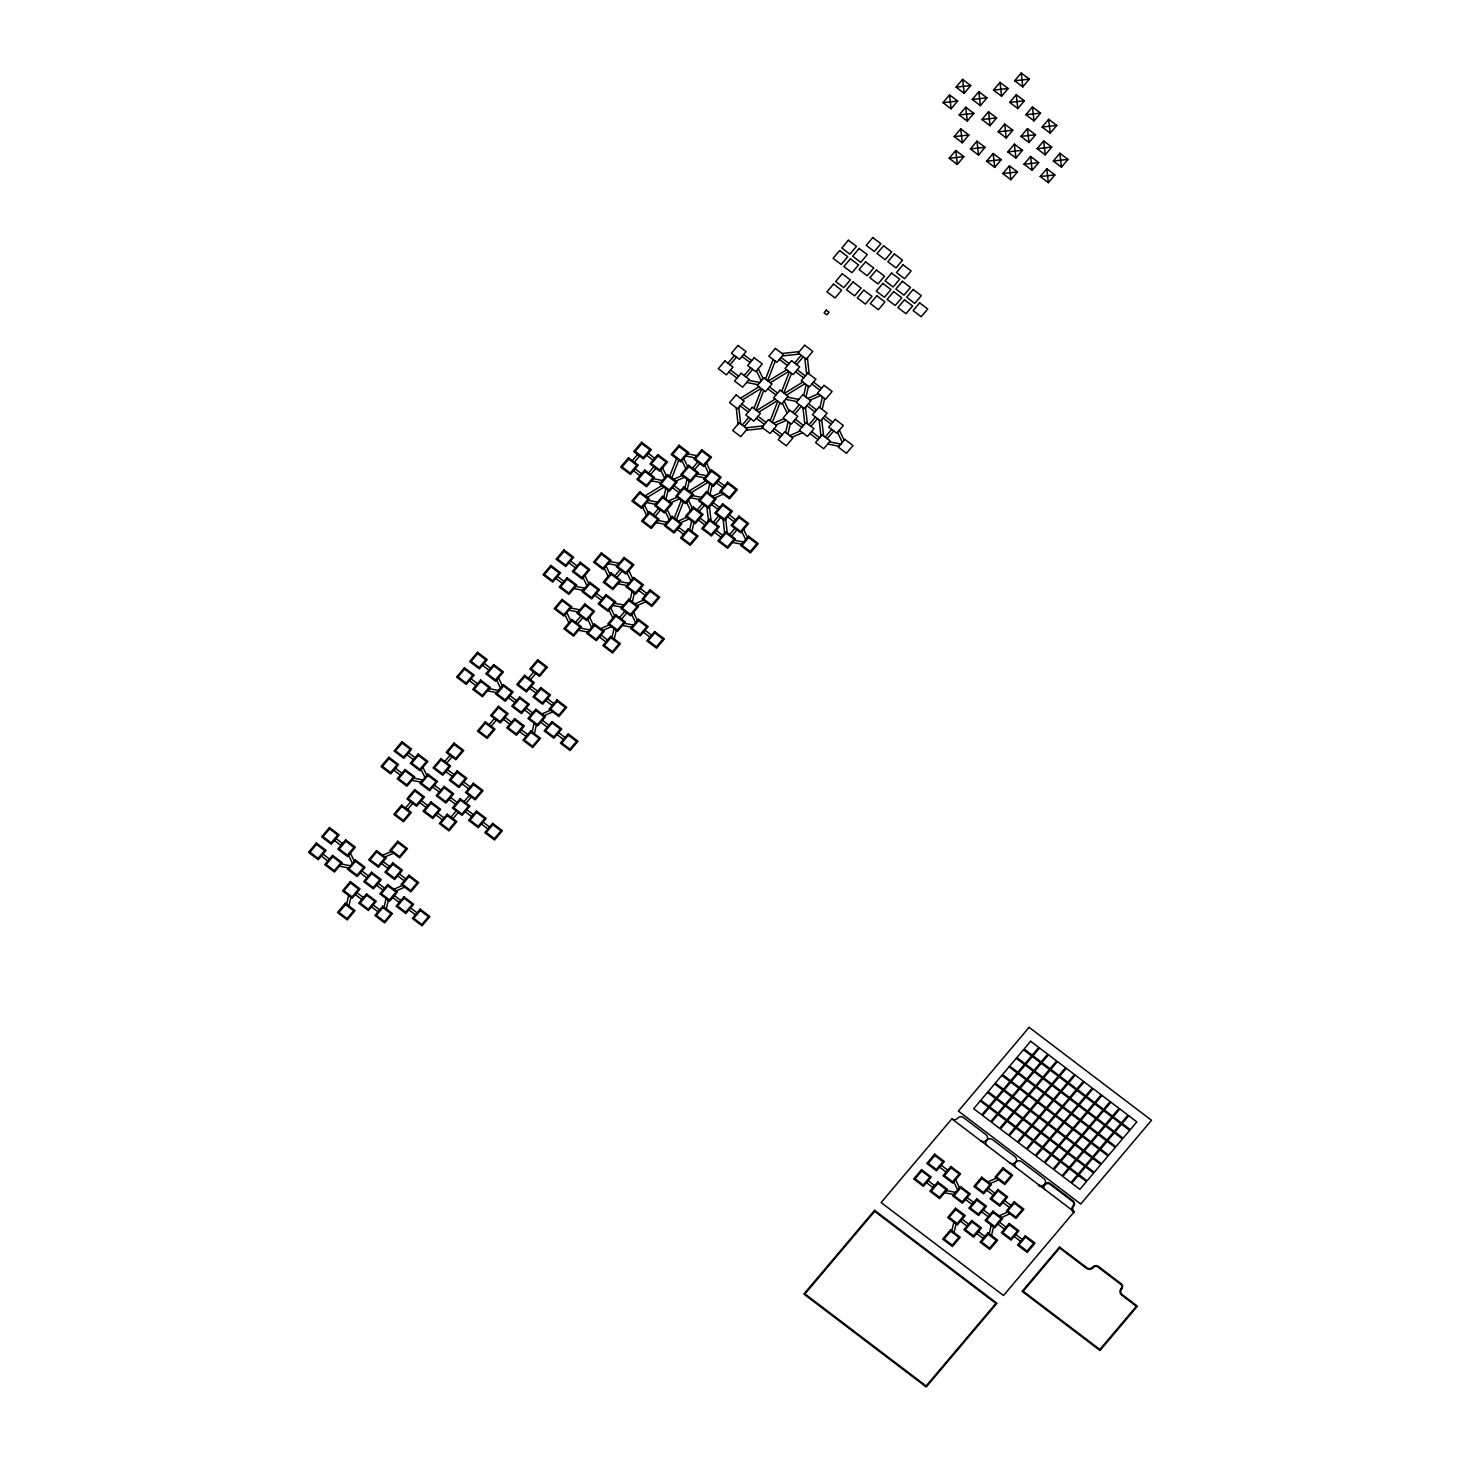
<?xml version="1.0" encoding="UTF-8"?>
<svg xmlns="http://www.w3.org/2000/svg" width="1460" height="1460" viewBox="0 0 1460 1460"><rect width="100%" height="100%" fill="white"/><g stroke="black" fill="none" stroke-linecap="round" stroke-linejoin="round"><path stroke-width="1.5" d="M346.64 904.214L348.648 895.546M348.904 905.93L350.911 897.279M384.053 907.171L386.06 898.52M386.316 908.905L388.323 900.236M532.115 731.88L534.123 723.229M534.378 733.614L536.386 724.945M612.014 637.308L614.003 628.639M614.277 639.024L616.266 630.355M630.099 600.133L632.089 591.464M632.362 601.848L634.352 593.198M663.789 497.276L665.796 488.607M666.052 498.992L668.059 490.323M684.995 487.932L686.985 479.263M687.258 489.648L689.248 480.979M689.667 529.652L691.657 520.983M691.93 531.367L693.92 522.698M707.753 492.476L709.742 483.826M710.016 494.21L712.005 485.541M785.626 432.543L788.108 421.721M787.889 434.277L790.371 423.437M803.712 395.386L806.194 384.546M805.975 397.102L808.475 386.261M819.918 407.687L822.418 396.865M822.181 409.421L824.681 398.58M951.847 1230.835L953.836 1222.166M954.11 1232.55L956.099 1223.881M989.259 1233.791L991.249 1225.122M991.522 1235.507L993.512 1226.838M669.665 476.27L676.582 458.623M671.801 477.894L678.717 460.247M674.319 518.008L681.254 500.36M676.455 519.632L683.389 501.984M753.944 408.49L761.627 388.871M765.478 379.071L773.18 359.47M756.079 410.114L763.762 390.495M767.613 380.695L775.315 361.076M770.15 420.79L777.833 401.19M781.684 391.389L789.385 371.771M772.285 422.415L779.987 402.814M783.819 393.014L791.521 373.395M632.362 460.685L637.6 454.48M634.388 462.218L639.626 456.013M942.978 102.638L949.529 94.9L957.632 101.05L951.08 108.806L942.978 102.638L957.632 101.05M956.081 87.144L962.615 79.388L970.717 85.538L964.184 93.294L956.081 87.144L970.717 85.538M727.919 363.266L734.471 355.51M729.945 364.799L736.497 357.061M648.568 472.985L653.806 466.78M650.594 474.536L655.832 468.332M959.184 114.957L965.735 107.201L973.838 113.369L967.286 121.107L959.184 114.957L973.838 113.369M972.287 99.444L978.839 91.706L986.942 97.856L980.39 105.613L972.287 99.444L986.942 97.856M744.125 375.585L750.677 367.829M746.151 377.118L752.703 369.362M954.201 136.619L960.735 128.863L968.856 135.013L962.304 142.77L954.201 136.619L968.856 135.013M993.493 90.1L1000.027 82.344L1008.13 88.513L1001.597 96.251L993.493 90.1L1008.13 88.513M949.201 158.282L955.753 150.526L963.856 156.676L957.304 164.432L949.201 158.282L963.856 156.676M981.941 119.519L988.493 111.763L996.596 117.913L990.044 125.669L981.941 119.519L996.596 117.913M1014.682 80.756L1021.234 73L1029.336 79.15L1022.785 86.906L1014.682 80.756L1029.336 79.15M405.478 808.019L410.716 801.814M444.771 761.5L450.009 755.294M653.24 514.723L658.478 508.518M692.533 468.204L697.77 461.999M407.504 809.552L412.742 803.347M446.796 763.033L452.034 756.846M655.266 516.256L660.504 510.051M694.558 469.737L699.796 463.532M970.407 148.938L976.959 141.182L985.062 147.332L978.51 155.089L970.407 148.938L985.062 147.332M1009.699 102.419L1016.251 94.663L1024.354 100.813L1017.803 108.569L1009.699 102.419L1024.354 100.813M489.155 724.707L494.392 718.502M528.447 678.188L533.685 671.983M575.587 622.361L580.824 616.175M614.879 575.861L620.117 569.655M742.246 425.061L748.798 417.304M794.642 363.029L801.175 355.291M491.18 726.24L496.418 720.036M530.473 679.721L535.711 673.534M577.612 623.913L582.85 617.708M616.905 577.394L622.142 571.188M744.271 426.594L750.823 418.837M796.667 364.58L803.201 356.824M998.147 131.838L1004.699 124.082L1012.802 130.232L1006.25 137.988L998.147 131.838L1012.802 130.232M986.613 161.239L993.165 153.482L1001.268 159.651L994.716 167.407L986.613 161.239L1001.268 159.651M1025.905 114.719L1032.457 106.981L1040.56 113.132L1034.009 120.888L1025.905 114.719L1040.56 113.132M697.205 509.923L702.442 503.718M699.231 511.474L704.468 505.269M1007.82 151.895L1014.372 144.138L1022.474 150.289L1015.923 158.045L1007.82 151.895L1022.474 150.289M1020.905 136.382L1027.457 128.644L1035.56 134.794L1029.008 142.551L1020.905 136.382L1035.56 134.794M450.994 817.144L456.232 810.939M464.098 801.631L469.335 795.426M619.551 617.58L624.789 611.375M792.762 412.523L799.295 404.767M453.02 818.677L458.257 812.472M466.123 803.164L471.361 796.959M621.577 619.113L626.814 612.908M794.788 414.056L801.339 406.3M1002.819 173.557L1009.371 165.801L1017.474 171.951L1010.922 179.708L1002.819 173.557L1017.474 171.951M1042.111 127.038L1048.663 119.282L1056.766 125.45L1050.215 133.189L1042.111 127.038L1056.766 125.45M713.411 522.242L718.648 516.037M715.436 523.775L720.674 517.57M1024.026 164.214L1030.578 156.457L1038.68 162.607L1032.129 170.364L1024.026 164.214L1038.68 162.607M1037.129 148.701L1043.663 140.945L1051.784 147.095L1045.232 154.851L1037.129 148.701L1051.784 147.095M808.968 424.823L815.519 417.067M810.993 426.375L817.545 418.618M729.617 534.542L734.855 528.356M731.642 536.094L736.898 529.889M1040.232 176.514L1046.784 168.758L1054.886 174.926L1048.335 182.682L1040.232 176.514L1054.886 174.926M1053.335 161.02L1059.887 153.263L1067.99 159.414L1061.438 167.17L1053.335 161.02L1067.99 159.414M825.174 437.142L831.726 429.386M827.199 438.675L833.751 430.919M987.27 1145.735A4.143 3.924 -4.7 0 1 986.65 1140.205A4.143 3.924 -4.7 0 0 986.029 1134.676L963.491 1117.557A4.143 3.924 -4.7 0 0 957.669 1118.196A4.143 3.924 -4.7 0 1 951.847 1118.834L881.11 1202.566L1003.495 1295.513L1074.231 1211.782A4.143 3.924 -4.7 0 1 1073.611 1206.252A4.143 3.924 -4.7 0 0 1072.991 1200.741L1050.434 1183.604A4.143 3.924 -4.7 0 0 1044.612 1184.242A4.143 3.924 -4.7 0 1 1038.79 1184.881M740.439 398.233L758.926 386.827M768.179 381.115L786.684 369.727M742.574 399.839L761.061 388.451M770.314 382.739L788.82 371.351M756.645 410.534L775.132 399.127M784.385 393.434L802.89 382.027M758.78 412.158L777.267 400.752M786.52 395.058L805.026 383.651M645.156 495.834L661.8 485.578M647.291 497.458L663.935 487.202M689.102 491.053L705.764 480.796M691.237 492.677L707.899 482.42M807.763 398.452L818.366 393.78M810.026 400.186L820.63 395.496M773.453 423.309L784.057 418.637M775.735 425.043L786.32 420.352M673.644 479.3L682.13 475.558M675.907 481.033L684.393 477.292M789.678 435.627L800.262 430.955M791.94 437.343L802.544 432.671M668.662 500.962L677.13 497.221M670.925 502.696L679.393 498.955M712.608 496.181L721.094 492.44M714.871 497.897L723.357 494.155M678.316 521.038L686.802 517.296M680.579 522.753L689.065 519.012M634.954 603.82L643.44 600.096M637.217 605.553L645.703 601.812M600.662 628.676L609.148 624.935M602.925 630.41L611.411 626.668M541.97 713.922L550.457 710.18M544.233 715.637L552.72 711.896M382.702 855.231L391.171 851.49M384.965 856.965L393.434 853.224M393.908 889.213L402.394 885.472M396.171 890.928L404.657 887.187M987.891 1181.852L996.377 1178.111M990.154 1183.567L998.64 1179.826M999.115 1215.815L1007.582 1212.074M1001.378 1217.549L1009.846 1213.808M782.049 353.484L799.295 351.604M782.341 355.948L799.569 354.068M745.877 427.816L763.124 425.937M746.151 430.28L763.398 428.401M748.469 380.275L759.857 382.556M746.644 382.447L758.014 384.728M787.433 397.156L798.821 399.438M785.608 399.328L796.996 401.591M829.517 441.851L840.905 444.114M827.692 444.004L839.062 446.285M687.697 453.841L696.803 455.666M685.871 456.013L694.978 457.838M697.369 473.898L706.457 475.723M695.526 476.07L704.633 477.894M653.405 478.697L662.511 480.523M651.58 480.869L660.668 482.694M692.368 495.561L701.475 497.386M690.543 497.732L699.65 499.557M648.404 500.36L657.511 502.185M646.579 502.532L655.686 504.357M658.077 520.417L667.183 522.242M656.233 522.589L665.34 524.414M734.453 540.255L743.56 542.08M732.628 542.427L741.716 544.252M610.043 561.498L619.149 563.323M608.218 563.651L617.324 565.476M619.715 581.555L628.804 583.38M617.872 583.726L626.979 585.551M575.751 586.354L584.858 588.179M573.926 588.508L583.014 590.333M614.715 603.217L623.822 605.042M612.89 605.389L621.996 607.214M570.75 608.017L579.857 609.824M568.926 610.17L578.032 611.995M624.369 623.292L633.476 625.099M622.544 625.446L631.651 627.271M580.423 628.074L589.53 629.899M578.58 630.245L587.686 632.07M489.301 688.682L498.408 690.507M487.476 690.854L496.583 692.679M413.746 778.144L422.852 779.968M411.902 780.315L421.009 782.14M341.257 863.973L350.345 865.798M339.413 866.145L348.52 867.97M946.445 1190.593L955.552 1192.418M944.62 1192.747L953.709 1194.572M1038.334 1185.465L1038.827 1185.812A4.928 4.672 -4.7 0 0 1040.633 1186.433L1041.272 1186.469A4.928 4.672 -4.7 0 0 1043.754 1185.885L1043.809 1185.848A4.69 4.453 -4.7 0 0 1045.196 1184.735L1045.524 1184.389A3.358 3.194 -4.7 0 1 1049.594 1183.95L1072.808 1201.598A3.358 3.194 -4.7 0 1 1073.246 1205.449L1072.626 1206.307A4.928 4.672 -4.7 0 0 1072.041 1209.847L1072.224 1210.431A4.928 4.672 -4.7 0 0 1073.264 1211.964L1073.721 1212.347M781.027 357.481L789.148 363.631M797.251 369.8L805.354 375.95M813.457 382.1L821.56 388.25M779.403 359.416L787.506 365.566M795.609 371.734L803.712 377.885M811.815 384.035L819.918 390.203M743.614 354.524L751.736 360.675M808.457 403.763L816.56 409.913M824.681 416.082L832.784 422.232M741.99 356.459L750.093 362.609M806.832 405.697L814.936 411.866M823.038 418.016L831.142 424.166M769.493 386.9L777.596 393.05M767.851 388.834L775.953 394.985M730.529 370.019L738.632 376.187M795.371 419.276L803.474 425.426M811.577 431.576L819.68 437.745M728.887 371.953L736.99 378.122M793.729 421.21L801.832 427.36M809.935 433.529L818.038 439.679M741.753 404L749.856 410.151M757.959 416.301L766.062 422.469M774.165 428.62L782.268 434.77M740.111 405.935L748.214 412.085M756.317 418.253L764.419 424.404M772.523 430.554L780.625 436.723M718.064 480.906L724.543 485.833M716.422 482.84L722.901 487.768M648.222 453.312L654.719 458.239M713.064 502.568L719.543 507.496M729.27 514.887L735.767 519.796M646.597 455.264L653.076 460.174M711.421 504.503L717.918 509.43M727.646 516.822L734.125 521.749M674.1 485.687L680.579 490.615M672.458 487.64L678.955 492.567M635.136 468.824L641.615 473.752M699.979 518.081L706.457 522.99M716.185 530.381L722.663 535.309M633.494 470.759L639.973 475.686M698.336 520.015L704.815 524.943M714.542 532.316L721.021 537.243M678.772 527.425L685.251 532.352M677.13 529.36L683.608 534.287M640.411 588.562L646.889 593.49M638.768 590.497L645.247 595.424M570.568 560.968L577.065 565.896M568.944 562.903L575.423 567.83M596.447 593.344L602.925 598.271M645.083 630.282L651.561 635.209M594.804 595.279L601.301 600.206M643.44 632.216L649.919 637.144M557.483 576.481L563.962 581.409M555.84 578.415L562.319 583.343M601.118 635.082L607.597 639.991M599.476 637.016L605.955 641.944M531.203 686.328L537.7 691.255M547.427 698.646L553.906 703.574M529.578 688.28L536.057 693.19M545.784 700.581L552.263 705.508M484.136 663.314L490.615 668.224M482.493 665.249L488.99 670.177M510.014 695.69L516.493 700.617M526.22 707.99L532.699 712.918M542.427 720.309L548.905 725.237M558.633 732.628L565.111 737.537M508.372 697.625L514.851 702.552M524.578 709.943L531.057 714.852M540.784 722.244L547.281 727.171M556.99 734.562L563.487 739.49M471.033 678.809L477.53 683.736M469.408 680.743L475.887 685.671M505.014 717.353L511.493 722.262M521.22 729.653L527.717 734.581M503.371 719.287L509.868 724.215M519.596 731.588L526.074 736.515M951.847 1118.834L1074.231 1211.782M447.526 769.639L454.024 774.567M463.751 781.958L470.23 786.885M445.902 771.592L452.381 776.501M462.108 783.892L468.587 788.82M988.347 1188.239L994.826 1193.167M1004.553 1200.54L1011.032 1205.467M986.704 1190.174L993.183 1195.101M1002.91 1202.492L1009.408 1207.42M408.563 752.776L415.06 757.703M406.938 754.711L413.417 759.638M941.262 1165.208L947.759 1170.135M939.638 1167.142L946.116 1172.07M434.441 785.152L440.92 790.079M450.647 797.47L457.126 802.398M466.853 809.771L473.35 814.698M483.059 822.089L489.556 827.017M432.799 787.086L439.277 792.014M449.005 799.405L455.502 804.332M465.229 811.705L471.708 816.633M481.435 824.024L487.914 828.952M967.141 1197.583L973.619 1202.511M983.347 1209.902L989.843 1214.829M999.553 1222.203L1006.049 1227.13M1015.777 1234.521L1022.255 1239.449M965.498 1199.518L971.995 1204.445M981.722 1211.836L988.201 1216.764M997.928 1224.155L1004.407 1229.064M1014.134 1236.456L1020.613 1241.383M395.477 768.288L401.956 773.198M393.835 770.223L400.314 775.15M928.177 1180.72L934.655 1185.648M926.534 1182.655L933.013 1187.582M421.338 800.664L427.816 805.573M437.544 812.964L444.041 817.892M419.695 802.598L426.192 807.526M435.92 814.899L442.398 819.827M962.158 1219.246L968.637 1224.173M978.364 1231.565L984.843 1236.492M960.516 1221.18L966.995 1226.108M976.722 1233.499L983.201 1238.427M383.14 861.619L389.637 866.546M399.365 873.938L405.844 878.865M381.516 863.572L387.995 868.481M397.722 875.872L404.201 880.8M336.074 838.606L342.552 843.515M334.431 840.54L340.928 845.468M361.952 870.981L368.431 875.909M378.158 883.282L384.637 888.209M394.364 895.601L400.843 900.528M410.57 907.919L417.067 912.828M360.31 872.916L366.788 877.843M376.516 885.235L383.013 890.144M392.722 897.535L399.219 902.462M408.946 909.854L415.425 914.781M322.988 854.1L329.467 859.027M321.346 856.034L327.825 860.962M356.952 892.644L363.43 897.553M373.158 904.944L379.655 909.872M355.327 894.578L361.806 899.506M371.534 906.879L378.012 911.807M839.336 430.207L844.172 440.245M837.511 432.379L842.347 442.416M784.166 401.026L789.002 411.063M782.341 403.197L787.159 413.235M758.288 368.65L763.124 378.688M756.462 370.822L761.299 380.859M743.614 529.396L747.483 537.426M741.789 531.568L745.659 539.598M706.53 463.057L710.399 471.069M704.705 465.211L708.556 473.241M683.773 458.495L687.642 466.525M681.948 460.666L685.798 468.678M688.445 500.214L692.314 508.244M686.62 502.386L690.47 510.416M662.566 467.839L666.435 475.869M660.741 470.011L664.61 478.041M667.238 509.577L671.107 517.588M665.413 511.73L669.282 519.76M644.481 505.014L648.349 513.044M642.655 507.167L646.524 515.197M955.606 1179.735L959.476 1187.765M953.781 1181.907L957.65 1189.918M628.877 570.696L632.746 578.726M627.052 572.867L630.902 580.898M633.549 612.433L637.418 620.464M631.724 614.605L635.574 622.617M606.119 566.152L609.988 574.163M604.294 568.305L608.145 576.335M610.791 607.871L614.66 615.901M608.948 610.043L612.817 618.055M584.913 575.495L588.781 583.525M583.087 577.667L586.957 585.679M589.584 617.215L593.453 625.245M587.76 619.387L591.629 627.417M566.827 612.652L570.696 620.683M565.002 614.824L568.852 622.854M498.48 677.823L502.349 685.853M496.655 679.995L500.506 688.025M422.907 767.303L426.776 775.333M421.082 769.457L424.951 777.486M350.418 853.114L354.287 861.144M348.593 855.286L352.444 863.316M1059.887 153.263L1061.438 167.17M1048.663 119.282L1050.215 133.189M1043.663 140.945L1045.232 154.851M1046.784 168.758L1048.335 182.682M1032.457 106.981L1034.009 120.888M1021.234 73L1022.785 86.906M1027.457 128.644L1029.008 142.551M1030.578 156.457L1032.129 170.364M1016.251 94.663L1017.803 108.569M1014.372 144.138L1015.923 158.045M1000.027 82.344L1001.597 96.251M1004.699 124.082L1006.25 137.988M1009.371 165.801L1010.922 179.708M988.493 111.763L990.044 125.669M993.165 153.482L994.716 167.407M978.839 91.706L980.39 105.613M976.959 141.182L978.51 155.089M962.615 79.388L964.184 93.294M965.735 107.201L967.286 121.107M960.735 128.863L962.304 142.77M949.529 94.9L951.08 108.806M955.753 150.526L957.304 164.432M821.743 419.549L823.568 435.92M819.151 419.841L820.976 436.193M807.398 357.755L809.241 374.125M804.807 358.047L806.65 374.417M805.519 407.249L807.362 423.601M802.945 407.523L804.77 423.893M738.815 407.468L740.64 423.838M736.223 407.76L738.048 424.13M725.693 519.121L727.208 532.717M723.101 519.413L724.616 532.991M709.469 506.821L711.002 520.399M706.895 507.095L708.41 520.691M1045.232 1189.772A4.143 3.924 -4.7 0 1 1044.612 1184.242A4.143 3.924 -4.7 0 0 1043.991 1178.713L1021.453 1161.594A4.143 3.924 -4.7 0 0 1015.631 1162.233A4.143 3.924 -4.7 0 1 1009.809 1162.853M1016.251 1167.763A4.143 3.924 -4.7 0 1 1015.631 1162.233A4.143 3.924 -4.7 0 0 1015.01 1156.703L992.472 1139.585A4.143 3.924 -4.7 0 0 986.65 1140.205A4.143 3.924 -4.7 0 1 980.828 1140.844M1121.298 1288.322L1120.678 1289.162A4.928 4.672 -4.7 0 0 1121.316 1294.819L1136.336 1306.28L1099.854 1349.46L1023.186 1291.224L1059.668 1248.044L1086.879 1268.667A4.928 4.672 -4.7 0 0 1092.847 1268.028L1093.577 1267.262A3.358 3.194 -4.7 0 1 1097.646 1266.824L1120.878 1284.453A3.358 3.194 -4.7 0 1 1121.298 1288.322M628.512 457.746L620.664 467.054L630.392 474.445L638.239 465.138L628.512 457.746M641.615 442.252L633.75 451.56L643.477 458.933L651.342 449.643L641.615 442.252M628.676 459.152L622.124 466.89L630.227 473.058L636.779 465.302L628.676 459.152M641.761 443.639L635.228 451.395L643.331 457.546L649.883 449.789L641.761 443.639M316.364 843.04L308.498 852.33L318.225 859.721L326.091 850.413L316.364 843.04M329.467 827.528L321.601 836.836L331.329 844.227L339.195 834.919L329.467 827.528M388.853 757.211L381.005 766.518L390.714 773.909L398.58 764.602L388.853 757.211M401.956 741.698L394.09 751.006L403.818 758.397L411.684 749.089L401.956 741.698M464.426 667.749L456.56 677.038L466.287 684.43L474.153 675.122L464.426 667.749M477.511 652.237L469.664 661.544L479.391 668.936L487.239 659.628L477.511 652.237M550.858 565.403L543.01 574.711L552.738 582.102L560.585 572.794L550.858 565.403M563.962 549.909L556.096 559.198L565.823 566.589L573.689 557.282L563.962 549.909M316.528 844.428L309.976 852.184L318.079 858.334L324.631 850.578L316.528 844.428M329.613 828.915L323.062 836.671L331.165 842.822L337.716 835.083L329.613 828.915M389.017 758.598L382.465 766.354L390.568 772.504L397.12 764.766L389.017 758.598M402.102 743.103L395.55 750.841L403.672 757.01L410.205 749.254L402.102 743.103M464.572 669.136L458.038 676.892L466.141 683.043L472.675 675.286L464.572 669.136M477.675 653.624L471.124 661.38L479.227 667.53L485.779 659.792L477.675 653.624M551.022 566.79L544.47 574.546L552.573 580.697L559.125 572.959L551.022 566.79M564.108 551.296L557.574 559.052L565.677 565.202L572.211 557.446L564.108 551.296M724.872 360.967L718.32 368.705L726.441 374.873L732.975 367.117L724.872 360.967M737.975 345.454L731.423 353.21L739.527 359.361L746.078 351.604L737.975 345.454M644.718 470.065L636.87 479.373L646.597 486.764L654.445 477.457L644.718 470.065M657.821 454.553L649.974 463.86L659.683 471.252L667.548 461.944L657.821 454.553M644.882 471.452L638.33 479.208L646.433 485.359L652.985 477.621L644.882 471.452M657.986 455.958L651.434 463.696L659.537 469.864L666.089 462.108L657.986 455.958M839.646 250.573L833.094 258.329L841.197 264.479L847.749 256.741L839.646 250.573M848.37 240.243L841.818 247.999L849.921 254.149L856.472 246.393L848.37 240.243M332.57 855.341L324.722 864.648L334.45 872.04L342.297 862.732L332.57 855.341M345.673 839.847L337.808 849.136L347.535 856.527L355.401 847.22L345.673 839.847M405.059 769.529L397.211 778.819L406.938 786.21L414.786 776.902L405.059 769.529M418.162 754.017L410.296 763.324L420.024 770.716L427.889 761.408L418.162 754.017M480.632 680.05L472.766 689.357L482.493 696.748L490.359 687.441L480.632 680.05M493.736 664.555L485.87 673.845L495.597 681.236L503.463 671.928L493.736 664.555M567.064 577.722L559.216 587.029L568.944 594.402L576.791 585.113L567.064 577.722M580.167 562.209L572.302 571.517L582.029 578.908L589.895 569.601L580.167 562.209M639.736 491.728L631.87 501.036L641.597 508.427L649.463 499.119L639.736 491.728M679.028 445.209L671.162 454.516L680.889 461.907L688.755 452.6L679.028 445.209M332.734 856.746L326.182 864.484L334.285 870.653L340.837 862.896L332.734 856.746M345.819 841.234L339.286 848.99L347.389 855.14L353.922 847.384L345.819 841.234M405.223 770.917L398.671 778.673L406.774 784.823L413.326 777.067L405.223 770.917M418.308 755.404L411.775 763.16L419.878 769.311L426.429 761.572L418.308 755.404M480.796 681.455L474.245 689.193L482.348 695.361L488.899 687.605L480.796 681.455M493.882 665.942L487.33 673.699L495.451 679.849L501.984 672.093L493.882 665.942M567.228 579.109L560.677 586.865L568.779 593.015L575.331 585.259L567.228 579.109M580.332 563.596L573.78 571.353L581.883 577.503L588.435 569.765L580.332 563.596M639.881 493.115L633.348 500.871L641.451 507.022L648.003 499.283L639.881 493.115M679.174 446.596L672.64 454.352L680.743 460.502L687.277 452.764L679.174 446.596M741.096 373.267L734.544 381.024L742.647 387.174L749.199 379.436L741.096 373.267M754.181 357.773L747.63 365.511L755.733 371.679L762.284 363.923L754.181 357.773M562.082 599.385L554.216 608.674L563.943 616.065L571.809 606.758L562.082 599.385M601.374 552.865L593.508 562.173L603.236 569.546L611.101 560.257L601.374 552.865M667.476 474.628L659.628 483.935L669.355 491.308L677.203 482.019L667.476 474.628M850.45 258.785L843.898 266.541L852.001 272.691L858.553 264.935L850.45 258.785M859.173 248.455L852.622 256.193L860.725 262.362L867.277 254.606L859.173 248.455M562.228 600.772L555.694 608.528L563.797 614.678L570.349 606.922L562.228 600.772M601.52 554.252L594.986 562.009L603.089 568.159L609.623 560.403L601.52 554.252M667.64 476.015L661.088 483.771L669.191 489.921L675.743 482.165L667.64 476.015M736.095 394.93L729.544 402.686L737.647 408.837L744.198 401.08L736.095 394.93M775.388 348.411L768.836 356.167L776.939 362.317L783.491 354.579L775.388 348.411M833.496 284.098L826.962 291.854L835.065 298.004L841.599 290.248L833.496 284.098M842.237 273.75L835.686 281.506L843.789 287.675L850.341 279.918L842.237 273.75M872.788 237.579L866.236 245.335L874.358 251.485L880.891 243.729L872.788 237.579M355.327 859.904L347.48 869.211L357.207 876.602L365.055 867.295L355.327 859.904M401.628 805.099L393.78 814.388L403.489 821.779L411.355 812.472L401.628 805.099M414.731 789.586L406.865 798.894L416.593 806.285L424.459 796.977L414.731 789.586M427.816 774.074L419.969 783.381L429.696 790.773L437.544 781.465L427.816 774.074M440.92 758.58L433.054 767.887L442.781 775.26L450.647 765.971L440.92 758.58M454.024 743.067L446.158 752.375L455.885 759.766L463.751 750.458L454.024 743.067M503.39 684.612L495.542 693.92L505.251 701.311L513.117 692.004L503.39 684.612M589.822 582.284L581.974 591.574L591.702 598.965L599.549 589.658L589.822 582.284M649.39 511.785L641.542 521.092L651.269 528.483L659.117 519.176L649.39 511.785M662.493 496.291L654.627 505.598L664.355 512.971L672.22 503.682L662.493 496.291M688.682 465.284L680.834 474.573L690.562 481.964L698.409 472.657L688.682 465.284M701.786 449.771L693.92 459.079L703.647 466.47L711.513 457.162L701.786 449.771M355.492 861.29L348.94 869.047L357.043 875.197L363.595 867.459L355.492 861.29M401.792 806.486L395.24 814.242L403.343 820.392L409.895 812.636L401.792 806.486M414.877 790.973L408.326 798.73L416.447 804.88L422.98 797.142L414.877 790.973M427.981 775.479L421.429 783.217L429.532 789.385L436.084 781.629L427.981 775.479M441.084 759.966L434.532 767.723L442.635 773.873L449.187 766.117L441.084 759.966M454.17 744.454L447.618 752.21L455.721 758.379L462.273 750.623L454.17 744.454M503.554 685.999L497.002 693.755L505.105 699.906L511.657 692.168L503.554 685.999M589.986 583.671L583.434 591.428L591.537 597.578L598.089 589.822L589.986 583.671M649.554 513.19L643.002 520.928L651.105 527.096L657.657 519.34L649.554 513.19M662.639 497.677L656.106 505.434L664.209 511.584L670.76 503.828L662.639 497.677M688.846 466.671L682.294 474.427L690.398 480.577L696.949 472.821L688.846 466.671M701.932 451.158L695.398 458.914L703.501 465.065L710.034 457.309L701.932 451.158M763.854 377.83L757.302 385.586L765.405 391.736L771.957 383.98L763.854 377.83M865.616 261.833L859.064 269.571L867.167 275.739L873.719 267.983L865.616 261.833M826.305 310.159L824.115 312.75L826.816 314.812L829.006 312.221L826.305 310.159M853.042 281.962L846.49 289.719L854.593 295.869L861.144 288.131L853.042 281.962M883.592 245.791L877.058 253.547L885.161 259.697L891.695 251.941L883.592 245.791M350.345 881.566L342.479 890.874L352.207 898.265L360.072 888.957L350.345 881.566M376.534 850.559L368.668 859.867L378.395 867.24L386.261 857.951L376.534 850.559M485.304 721.788L477.438 731.077L487.166 738.468L495.031 729.161L485.304 721.788M498.408 706.275L490.542 715.582L500.269 722.974L508.117 713.666L498.408 706.275M524.596 675.268L516.731 684.576L526.458 691.949L534.323 682.659L524.596 675.268M537.682 659.756L529.834 669.063L539.561 676.455L547.409 667.147L537.682 659.756M571.736 619.442L563.889 628.749L573.616 636.14L581.463 626.833L571.736 619.442M584.839 603.947L576.974 613.236L586.701 620.628L594.567 611.32L584.839 603.947M611.028 572.922L603.181 582.23L612.908 589.621L620.755 580.313L611.028 572.922M624.132 557.428L616.266 566.717L625.993 574.108L633.859 564.801L624.132 557.428M683.7 486.946L675.834 496.236L685.561 503.627L693.427 494.32L683.7 486.946M350.491 882.953L343.94 890.709L352.061 896.86L358.594 889.122L350.491 882.953M376.698 851.947L370.147 859.703L378.249 865.853L384.801 858.097L376.698 851.947M485.45 723.174L478.917 730.931L487.019 737.081L493.571 729.325L485.45 723.174M498.553 707.662L492.002 715.418L500.105 721.568L506.656 713.83L498.553 707.662M524.742 676.655L518.209 684.411L526.312 690.562L532.845 682.805L524.742 676.655M537.846 661.143L531.294 668.899L539.397 675.067L545.949 667.311L537.846 661.143M571.9 620.828L565.348 628.585L573.452 634.735L580.003 626.997L571.9 620.828M584.986 605.334L578.452 613.091L586.555 619.241L593.107 611.485L584.986 605.334M611.192 574.309L604.641 582.065L612.744 588.234L619.295 580.478L611.192 574.309M624.278 558.815L617.744 566.571L625.847 572.721L632.381 564.965L624.278 558.815M739.216 422.743L732.664 430.499L740.767 436.668L747.319 428.911L739.216 422.743M752.302 407.249L745.75 415.005L753.853 421.155L760.404 413.399L752.302 407.249M791.594 360.729L785.042 368.486L793.145 374.636L799.697 366.88L791.594 360.729M804.697 345.217L798.145 352.973L806.248 359.123L812.8 351.385L804.697 345.217M683.846 488.333L677.294 496.09L685.397 502.24L691.949 494.484L683.846 488.333M876.42 270.027L869.868 277.783L877.989 283.934L884.523 276.195L876.42 270.027M345.345 903.229L337.497 912.536L347.224 919.928L355.072 910.62L345.345 903.229M371.534 872.222L363.686 881.53L373.413 888.903L381.261 879.614L371.534 872.222M397.74 841.216L389.875 850.505L399.602 857.896L407.468 848.589L397.74 841.216M430.937 801.905L423.071 811.194L432.799 818.586L440.664 809.278L430.937 801.905M444.041 786.392L436.175 795.7L445.902 803.091L453.75 793.784L444.041 786.392M457.126 770.88L449.279 780.188L459.006 787.579L466.853 778.271L457.126 770.88M519.596 696.931L511.748 706.239L521.476 713.611L529.323 704.322L519.596 696.931M606.046 594.585L598.18 603.892L607.908 611.284L615.773 601.976L606.046 594.585M672.148 516.347L664.3 525.655L674.027 533.046L681.875 523.739L672.148 516.347M711.44 469.828L703.592 479.136L713.32 486.527L721.167 477.219L711.44 469.828M863.845 290.175L857.294 297.931L865.397 304.082L871.948 296.325L863.845 290.175M894.396 253.985L887.862 261.741L895.966 267.91L902.517 260.154L894.396 253.985M345.509 904.616L338.957 912.372L347.06 918.523L353.612 910.784L345.509 904.616M371.698 873.609L365.146 881.365L373.249 887.516L379.801 879.76L371.698 873.609M397.887 842.602L391.335 850.359L399.456 856.509L405.99 848.753L397.887 842.602M431.083 803.292L424.55 811.048L432.653 817.198L439.204 809.442L431.083 803.292M444.187 787.779L437.635 795.536L445.738 801.686L452.29 793.948L444.187 787.779M457.29 772.285L450.738 780.023L458.841 786.192L465.393 778.436L457.29 772.285M519.76 698.318L513.208 706.074L521.311 712.224L527.863 704.468L519.76 698.318M606.192 595.972L599.64 603.728L607.743 609.897L614.295 602.14L606.192 595.972M672.312 517.734L665.76 525.49L673.863 531.659L680.415 523.903L672.312 517.734M711.604 471.233L705.052 478.971L713.155 485.14L719.707 477.383L711.604 471.233M780.06 390.149L773.508 397.887L781.611 404.055L788.163 396.299L780.06 390.149M366.551 893.885L358.685 903.174L368.413 910.565L376.279 901.258L366.551 893.885M392.74 862.86L384.892 872.167L394.62 879.559L402.467 870.251L392.74 862.86M514.614 718.594L506.748 727.883L516.475 735.274L524.341 725.967L514.614 718.594M540.802 687.569L532.936 696.876L542.664 704.267L550.529 694.96L540.802 687.569M594.494 624.004L586.646 633.311L596.373 640.703L604.221 631.395L594.494 624.004M633.786 577.485L625.938 586.792L635.666 594.183L643.513 584.876L633.786 577.485M693.354 507.003L685.488 516.311L695.216 523.702L703.081 514.394L693.354 507.003M706.457 491.491L698.592 500.798L708.319 508.189L716.185 498.882L706.457 491.491M882.862 283.404L876.31 291.16L884.413 297.311L890.965 289.573L882.862 283.404M891.604 273.075L885.052 280.831L893.155 286.981L899.707 279.225L891.604 273.075M366.697 895.272L360.164 903.028L368.267 909.178L374.818 901.422L366.697 895.272M392.904 864.265L386.352 872.003L394.455 878.172L401.007 870.415L392.904 864.265M514.76 719.981L508.208 727.737L516.329 733.887L522.862 726.131L514.76 719.981M540.966 688.974L534.415 696.712L542.518 702.88L549.07 695.124L540.966 688.974M594.658 625.391L588.106 633.147L596.209 639.298L602.761 631.559L594.658 625.391M633.95 578.872L627.398 586.628L635.502 592.778L642.053 585.04L633.95 578.872M693.518 508.39L686.966 516.146L695.07 522.297L701.621 514.559L693.518 508.39M706.603 492.896L700.052 500.634L708.173 506.802L714.707 499.046L706.603 492.896M768.508 419.549L761.974 427.305L770.077 433.474L776.629 425.718L768.508 419.549M807.8 373.048L801.248 380.786L809.369 386.955L815.903 379.198L807.8 373.048M876.839 295.796L870.288 303.552L878.391 309.702L884.942 301.946L876.839 295.796M903.028 264.789L896.476 272.546L904.58 278.696L911.131 270.94L903.028 264.789M387.758 884.523L379.892 893.83L389.619 901.221L397.485 891.914L387.758 884.523M447.143 814.205L439.296 823.513L449.005 830.904L456.87 821.597L447.143 814.205M460.247 798.711L452.381 808L462.108 815.392L469.974 806.084L460.247 798.711M473.332 783.199L465.484 792.506L475.212 799.898L483.059 790.59L473.332 783.199M535.802 709.231L527.954 718.539L537.682 725.93L545.529 716.623L535.802 709.231M615.7 614.66L607.834 623.949L617.562 631.341L625.428 622.033L615.7 614.66M628.804 599.148L620.938 608.455L630.665 615.846L638.531 606.539L628.804 599.148M688.372 528.666L680.506 537.973L690.233 545.346L698.081 536.057L688.372 528.666M727.646 482.147L719.798 491.454L729.525 498.845L737.373 489.538L727.646 482.147M387.904 885.928L381.352 893.666L389.455 899.834L396.007 892.078L387.904 885.928M447.308 815.611L440.756 823.349L448.859 829.517L455.41 821.761L447.308 815.611M460.393 800.098L453.841 807.855L461.962 814.005L468.496 806.248L460.393 800.098M473.496 784.586L466.945 792.342L475.048 798.492L481.599 790.754L473.496 784.586M535.966 710.637L529.414 718.375L537.517 724.543L544.069 716.787L535.966 710.637M615.864 616.047L609.313 623.803L617.416 629.953L623.967 622.197L615.864 616.047M628.95 600.534L622.398 608.291L630.501 614.441L637.053 606.703L628.95 600.534M688.518 530.053L681.966 537.809L690.069 543.959L696.621 536.203L688.518 530.053M727.81 483.534L721.258 491.29L729.361 497.44L735.913 489.702L727.81 483.534M789.714 410.205L783.162 417.962L791.265 424.112L797.817 416.355L789.714 410.205M802.817 394.693L796.266 402.449L804.369 408.618L810.92 400.861L802.817 394.693M893.666 291.617L887.114 299.373L895.236 305.523L901.769 297.767L893.666 291.617M902.408 281.287L895.856 289.025L903.959 295.194L910.511 287.438L902.408 281.287M382.757 906.186L374.91 915.493L384.619 922.884L392.484 913.577L382.757 906.186M408.946 875.179L401.099 884.486L410.826 891.877L418.673 882.57L408.946 875.179M530.82 730.894L522.954 740.202L532.681 747.593L540.547 738.286L530.82 730.894M557.008 699.887L549.161 709.195L558.888 716.586L566.736 707.279L557.008 699.887M610.718 636.323L602.852 645.612L612.58 653.003L620.427 643.696L610.718 636.323M649.992 589.803L642.144 599.111L651.872 606.484L659.719 597.195L649.992 589.803M709.56 519.322L701.712 528.611L711.44 536.002L719.287 526.695L709.56 519.322M722.663 503.81L714.798 513.117L724.525 520.508L732.391 511.201L722.663 503.81M382.921 907.591L376.37 915.329L384.473 921.497L391.024 913.741L382.921 907.591M409.11 876.566L402.559 884.322L410.661 890.472L417.213 882.734L409.11 876.566M530.966 732.299L524.432 740.038L532.535 746.206L539.087 738.45L530.966 732.299M557.173 701.274L550.621 709.031L558.724 715.181L565.275 707.443L557.173 701.274M610.864 637.71L604.312 645.466L612.415 651.616L618.967 643.86L610.864 637.71M650.156 591.19L643.605 598.947L651.707 605.097L658.259 597.341L650.156 591.19M709.724 520.709L703.173 528.465L711.275 534.615L717.827 526.859L709.724 520.709M722.809 505.196L716.276 512.953L724.379 519.103L730.931 511.365L722.809 505.196M784.732 431.868L778.18 439.624L786.283 445.774L792.835 438.018L784.732 431.868M824.006 385.349L817.472 393.105L825.575 399.255L832.127 391.499L824.006 385.349M904.47 299.829L897.936 307.585L906.039 313.736L912.591 305.979L904.47 299.829M913.212 289.481L906.66 297.238L914.763 303.388L921.315 295.65L913.212 289.481M403.964 896.841L396.098 906.149L405.825 913.54L413.691 904.233L403.964 896.841M476.453 811.012L468.587 820.319L478.314 827.711L486.18 818.403L476.453 811.012M552.026 721.55L544.16 730.858L553.887 738.249L561.753 728.942L552.026 721.55M638.458 619.204L630.592 628.512L640.32 635.903L648.185 626.595L638.458 619.204M404.11 898.228L397.576 905.985L405.679 912.135L412.231 904.397L404.11 898.228M476.599 812.417L470.065 820.155L478.168 826.323L484.72 818.567L476.599 812.417M552.172 722.937L545.62 730.693L553.741 736.844L560.275 729.106L552.172 722.937M638.622 620.61L632.07 628.366L640.173 634.516L646.725 626.76L638.622 620.61M805.92 422.524L799.386 430.28L807.489 436.43L814.023 428.674L805.92 422.524M819.023 407.012L812.472 414.768L820.575 420.918L827.127 413.162L819.023 407.012M725.766 531.623L717.918 540.93L727.646 548.321L735.493 539.014L725.766 531.623M738.87 516.128L731.022 525.417L740.731 532.809L748.597 523.501L738.87 516.128M919.654 302.859L913.102 310.615L921.205 316.765L927.757 309.027L919.654 302.859M725.93 533.01L719.379 540.766L727.481 546.934L734.033 539.178L725.93 533.01M739.034 517.515L732.482 525.271L740.585 531.422L747.137 523.665L739.034 517.515M420.17 909.16L412.322 918.449L422.031 925.841L429.897 916.533L420.17 909.16M492.659 823.33L484.811 832.638L494.538 840.029L502.386 830.722L492.659 823.33M568.232 733.869L560.366 743.158L570.093 750.549L577.959 741.242L568.232 733.869M654.664 631.523L646.817 640.83L656.544 648.222L664.391 638.914L654.664 631.523M420.334 910.547L413.782 918.303L421.885 924.454L428.437 916.697L420.334 910.547M492.823 824.717L486.271 832.474L494.374 838.624L500.926 830.886L492.823 824.717M568.378 735.256L561.845 743.012L569.947 749.163L576.499 741.406L568.378 735.256M654.828 632.91L648.277 640.666L656.38 646.817L662.931 639.078L654.828 632.91M822.144 434.825L815.592 442.581L823.695 448.749L830.247 440.993L822.144 434.825M835.23 419.33L828.678 427.087L836.781 433.237L843.332 425.48L835.23 419.33M748.524 536.185L740.676 545.492L750.404 552.884L758.251 543.576L748.524 536.185M748.688 537.572L742.136 545.328L750.239 551.479L756.791 543.74L748.688 537.572M844.902 439.387L838.35 447.143L846.453 453.293L853.005 445.555L844.902 439.387M874.577 1210.322L803.839 1294.053L926.224 1387L996.943 1303.269L874.577 1210.322M1029.117 1027.347L958.38 1111.078L1080.765 1204.025L1151.502 1120.294L1029.117 1027.347M874.686 1211.362L804.953 1293.925L926.114 1385.96L995.848 1303.397L874.686 1211.362M921.552 1169.642L913.705 1178.95L923.432 1186.341L931.279 1177.034L921.552 1169.642M934.655 1154.13L926.79 1163.438L936.517 1170.829L944.383 1161.521L934.655 1154.13M980.244 1100.949L973.692 1108.706L981.795 1114.856L988.347 1107.1L980.244 1100.949M987.453 1092.427L980.901 1100.183L989.004 1106.333L995.556 1098.577L987.453 1092.427M994.643 1083.904L988.11 1091.642L996.213 1097.81L1002.764 1090.054L994.643 1083.904M1001.852 1075.363L995.3 1083.119L1003.403 1089.27L1009.955 1081.532L1001.852 1075.363M1009.061 1066.84L1002.509 1074.597L1010.612 1080.747L1017.164 1072.991L1009.061 1066.84M1016.251 1058.317L1009.718 1066.074L1017.821 1072.224L1024.372 1064.468L1016.251 1058.317M1023.46 1049.776L1016.908 1057.533L1025.011 1063.701L1031.563 1055.945L1023.46 1049.776M1030.669 1041.254L1024.117 1049.01L1032.22 1055.16L1038.772 1047.404L1030.669 1041.254M921.716 1171.029L915.164 1178.786L923.267 1184.936L929.819 1177.198L921.716 1171.029M934.802 1155.535L928.268 1163.291L936.371 1169.442L942.923 1161.685L934.802 1155.535M989.168 1107.72L982.616 1115.476L990.72 1121.627L997.271 1113.889L989.168 1107.72M996.359 1099.197L989.807 1106.954L997.928 1113.104L1004.462 1105.348L996.359 1099.197M1003.567 1090.675L997.016 1098.413L1005.119 1104.581L1011.671 1096.825L1003.567 1090.675M1010.776 1082.134L1004.224 1089.89L1012.328 1096.04L1018.879 1088.302L1010.776 1082.134M1017.967 1073.611L1011.415 1081.367L1019.536 1087.517L1026.07 1079.761L1017.967 1073.611M1025.176 1065.088L1018.624 1072.844L1026.727 1078.995L1033.278 1071.238L1025.176 1065.088M1032.384 1056.547L1025.832 1064.303L1033.935 1070.472L1040.487 1062.716L1032.384 1056.547M1039.575 1048.024L1033.041 1055.781L1041.144 1061.931L1047.678 1054.175L1039.575 1048.024M937.776 1181.961L929.911 1191.269L939.638 1198.642L947.485 1189.352L937.776 1181.961M950.861 1166.449L943.014 1175.756L952.741 1183.147L960.589 1173.84L950.861 1166.449M937.922 1183.348L931.37 1191.104L939.473 1197.255L946.025 1189.498L937.922 1183.348M951.026 1167.836L944.474 1175.592L952.577 1181.742L959.129 1174.004L951.026 1167.836M998.074 1114.491L991.522 1122.247L999.625 1128.397L1006.177 1120.659L998.074 1114.491M1005.283 1105.968L998.731 1113.725L1006.834 1119.875L1013.386 1112.119L1005.283 1105.968M1012.473 1097.446L1005.94 1105.184L1014.043 1111.352L1020.595 1103.596L1012.473 1097.446M1019.682 1088.904L1013.13 1096.661L1021.234 1102.829L1027.785 1095.073L1019.682 1088.904M1026.891 1080.382L1020.339 1088.138L1028.442 1094.288L1034.994 1086.532L1026.891 1080.382M1034.1 1071.859L1027.548 1079.615L1035.651 1085.765L1042.203 1078.009L1034.1 1071.859M1041.29 1063.318L1034.738 1071.074L1042.841 1077.243L1049.393 1069.486L1041.29 1063.318M1048.499 1054.795L1041.947 1062.552L1050.05 1068.702L1056.602 1060.964L1048.499 1054.795M1006.998 1121.262L1000.447 1129.018L1008.55 1135.168L1015.101 1127.43L1006.998 1121.262M1014.189 1112.739L1007.637 1120.495L1015.759 1126.646L1022.292 1118.889L1014.189 1112.739M1021.398 1104.216L1014.846 1111.972L1022.949 1118.123L1029.501 1110.366L1021.398 1104.216M1028.607 1095.675L1022.055 1103.431L1030.158 1109.6L1036.709 1101.844L1028.607 1095.675M1035.797 1087.153L1029.264 1094.909L1037.366 1101.059L1043.9 1093.303L1035.797 1087.153M1043.006 1078.63L1036.454 1086.386L1044.557 1092.536L1051.109 1084.78L1043.006 1078.63M1050.215 1070.107L1043.663 1077.845L1051.766 1084.014L1058.317 1076.257L1050.215 1070.107M1057.405 1061.566L1050.871 1069.322L1058.975 1075.472L1065.526 1067.734L1057.405 1061.566M960.534 1186.524L952.668 1195.813L962.396 1203.204L970.243 1193.897L960.534 1186.524M960.68 1187.911L954.128 1195.667L962.231 1201.817L968.783 1194.061L960.68 1187.911M1015.904 1128.033L1009.353 1135.789L1017.456 1141.939L1024.007 1134.201L1015.904 1128.033M1023.113 1119.51L1016.561 1127.266L1024.665 1133.416L1031.216 1125.66L1023.113 1119.51M1030.304 1110.987L1023.77 1118.743L1031.873 1124.893L1038.425 1117.137L1030.304 1110.987M1037.513 1102.446L1030.961 1110.202L1039.064 1116.371L1045.616 1108.615L1037.513 1102.446M1044.721 1093.923L1038.169 1101.679L1046.272 1107.83L1052.824 1100.073L1044.721 1093.923M1051.93 1085.4L1045.378 1093.157L1053.481 1099.307L1060.033 1091.551L1051.93 1085.4M1059.12 1076.878L1052.569 1084.616L1060.69 1090.784L1067.223 1083.028L1059.12 1076.878M1066.329 1068.337L1059.778 1076.093L1067.88 1082.243L1074.432 1074.505L1066.329 1068.337M955.534 1208.187L947.668 1217.476L957.395 1224.867L965.261 1215.559L955.534 1208.187M981.722 1177.161L973.875 1186.469L983.602 1193.86L991.449 1184.553L981.722 1177.161M955.698 1209.573L949.146 1217.33L957.249 1223.48L963.801 1215.724L955.698 1209.573M981.886 1178.548L975.335 1186.305L983.438 1192.473L989.99 1184.717L981.886 1178.548M1024.829 1134.803L1018.277 1142.559L1026.38 1148.728L1032.932 1140.972L1024.829 1134.803M1032.019 1126.28L1025.467 1134.037L1033.589 1140.187L1040.122 1132.431L1032.019 1126.28M1039.228 1117.758L1032.676 1125.514L1040.779 1131.664L1047.331 1123.908L1039.228 1117.758M1046.437 1109.235L1039.885 1116.973L1047.988 1123.141L1054.54 1115.385L1046.437 1109.235M1053.627 1100.694L1047.094 1108.45L1055.197 1114.601L1061.73 1106.862L1053.627 1100.694M1060.836 1092.171L1054.284 1099.928L1062.387 1106.078L1068.939 1098.322L1060.836 1092.171M1068.045 1083.649L1061.493 1091.386L1069.596 1097.555L1076.148 1089.799L1068.045 1083.649M1075.235 1075.108L1068.702 1082.864L1076.805 1089.014L1083.356 1081.276L1075.235 1075.108M950.551 1229.831L942.685 1239.139L952.413 1246.53L960.26 1237.222L950.551 1229.831M976.74 1198.824L968.874 1208.132L978.601 1215.523L986.467 1206.216L976.74 1198.824M1002.929 1167.817L995.063 1177.125L1004.79 1184.516L1012.656 1175.209L1002.929 1167.817M950.697 1231.236L944.146 1238.974L952.248 1245.143L958.8 1237.386L950.697 1231.236M976.886 1200.211L970.334 1207.967L978.455 1214.136L984.989 1206.38L976.886 1200.211M1003.093 1169.204L996.541 1176.961L1004.644 1183.111L1011.196 1175.355L1003.093 1169.204M1033.735 1141.574L1027.183 1149.33L1035.286 1155.499L1041.838 1147.742L1033.735 1141.574M1040.943 1133.051L1034.392 1140.808L1042.495 1146.958L1049.047 1139.202L1040.943 1133.051M1048.134 1124.528L1041.601 1132.285L1049.703 1138.435L1056.255 1130.679L1048.134 1124.528M1055.343 1116.006L1048.791 1123.744L1056.894 1129.912L1063.446 1122.156L1055.343 1116.006M1062.552 1107.465L1056 1115.221L1064.103 1121.371L1070.654 1113.633L1062.552 1107.465M1069.76 1098.942L1063.208 1106.698L1071.312 1112.848L1077.863 1105.092L1069.76 1098.942M1076.951 1090.419L1070.399 1098.157L1078.52 1104.326L1085.054 1096.57L1076.951 1090.419M1084.159 1081.878L1077.608 1089.634L1085.711 1095.803L1092.263 1088.047L1084.159 1081.878M971.74 1220.487L963.892 1229.794L973.619 1237.186L981.467 1227.878L971.74 1220.487M997.947 1189.48L990.081 1198.788L999.808 1206.161L1007.655 1196.871L997.947 1189.48M971.904 1221.874L965.352 1229.63L973.455 1235.78L980.007 1228.043L971.904 1221.874M998.092 1190.867L991.541 1198.623L999.644 1204.774L1006.196 1197.017L998.092 1190.867M1042.659 1148.345L1036.107 1156.101L1044.21 1162.27L1050.762 1154.513L1042.659 1148.345M1049.85 1139.822L1043.298 1147.578L1051.419 1153.728L1057.953 1145.991L1049.85 1139.822M1057.058 1131.299L1050.506 1139.055L1058.609 1145.206L1065.161 1137.449L1057.058 1131.299M1064.267 1122.776L1057.715 1130.514L1065.818 1136.683L1072.37 1128.927L1064.267 1122.776M1071.457 1114.236L1064.924 1121.992L1073.027 1128.142L1079.56 1120.404L1071.457 1114.236M1078.666 1105.713L1072.115 1113.469L1080.217 1119.619L1086.769 1111.863L1078.666 1105.713M1085.875 1097.19L1079.323 1104.946L1087.426 1111.097L1093.978 1103.34L1085.875 1097.19M1093.066 1088.649L1086.532 1096.405L1094.635 1102.574L1101.187 1094.817L1093.066 1088.649M992.946 1211.143L985.08 1220.45L994.808 1227.823L1002.673 1218.534L992.946 1211.143M993.11 1212.53L986.559 1220.286L994.661 1226.437L1001.213 1218.68L993.11 1212.53M1051.565 1155.134L1045.013 1162.872L1053.116 1169.04L1059.668 1161.284L1051.565 1155.134M1058.774 1146.593L1052.222 1154.349L1060.325 1160.499L1066.877 1152.761L1058.774 1146.593M1065.983 1138.07L1059.431 1145.826L1067.534 1151.976L1074.085 1144.22L1065.983 1138.07M1073.173 1129.547L1066.621 1137.285L1074.724 1143.454L1081.276 1135.697L1073.173 1129.547M1080.382 1121.006L1073.83 1128.763L1081.933 1134.913L1088.485 1127.175L1080.382 1121.006M1087.591 1112.484L1081.039 1120.24L1089.142 1126.39L1095.693 1118.634L1087.591 1112.484M1094.781 1103.961L1088.229 1111.717L1096.351 1117.867L1102.884 1110.111L1094.781 1103.961M1101.99 1095.42L1095.438 1103.176L1103.541 1109.344L1110.093 1101.588L1101.99 1095.42M987.946 1232.806L980.098 1242.113L989.825 1249.486L997.673 1240.197L987.946 1232.806M1014.153 1201.799L1006.287 1211.088L1016.014 1218.479L1023.88 1209.172L1014.153 1201.799M988.11 1234.193L981.558 1241.949L989.661 1248.099L996.213 1240.343L988.11 1234.193M1014.298 1203.186L1007.747 1210.942L1015.868 1217.092L1022.402 1209.336L1014.298 1203.186M1060.489 1161.904L1053.938 1169.642L1062.041 1175.811L1068.592 1168.055L1060.489 1161.904M1067.68 1153.363L1061.146 1161.12L1069.249 1167.27L1075.783 1159.532L1067.68 1153.363M1074.889 1144.841L1068.337 1152.597L1076.44 1158.747L1082.991 1150.991L1074.889 1144.841M1082.097 1136.318L1075.545 1144.074L1083.649 1150.225L1090.2 1142.468L1082.097 1136.318M1089.288 1127.777L1082.754 1135.533L1090.857 1141.702L1097.409 1133.946L1089.288 1127.777M1096.496 1119.254L1089.945 1127.01L1098.048 1133.161L1104.6 1125.404L1096.496 1119.254M1103.705 1110.731L1097.153 1118.488L1105.256 1124.638L1111.808 1116.882L1103.705 1110.731M1110.914 1102.209L1104.362 1109.947L1112.465 1116.115L1119.017 1108.359L1110.914 1102.209M1009.152 1223.443L1001.304 1232.751L1011.032 1240.142L1018.879 1230.835L1009.152 1223.443M1009.316 1224.849L1002.764 1232.587L1010.867 1238.755L1017.419 1230.999L1009.316 1224.849M1069.395 1168.675L1062.843 1176.413L1070.947 1182.582L1077.498 1174.825L1069.395 1168.675M1076.604 1160.134L1070.052 1167.89L1078.155 1174.041L1084.707 1166.303L1076.604 1160.134M1083.813 1151.611L1077.261 1159.368L1085.364 1165.518L1091.916 1157.762L1083.813 1151.611M1091.003 1143.089L1084.452 1150.845L1092.573 1156.995L1099.106 1149.239L1091.003 1143.089M1098.212 1134.548L1091.66 1142.304L1099.763 1148.472L1106.315 1140.716L1098.212 1134.548M1105.421 1126.025L1098.869 1133.781L1106.972 1139.931L1113.524 1132.175L1105.421 1126.025M1112.611 1117.502L1106.078 1125.259L1114.181 1131.409L1120.714 1123.653L1112.611 1117.502M1119.82 1108.979L1113.268 1116.717L1121.371 1122.886L1127.923 1115.13L1119.82 1108.979M1025.358 1235.762L1017.51 1245.07L1027.238 1252.461L1035.085 1243.153L1025.358 1235.762M1025.522 1237.149L1018.971 1244.905L1027.073 1251.056L1033.625 1243.318L1025.522 1237.149M1078.32 1175.446L1071.768 1183.184L1079.871 1189.352L1086.422 1181.596L1078.32 1175.446M1085.51 1166.905L1078.976 1174.661L1087.079 1180.83L1093.613 1173.073L1085.51 1166.905M1092.719 1158.382L1086.167 1166.139L1094.27 1172.289L1100.822 1164.533L1092.719 1158.382M1099.928 1149.859L1093.376 1157.616L1101.479 1163.766L1108.03 1156.01L1099.928 1149.859M1107.118 1141.337L1100.584 1149.075L1108.688 1155.243L1115.239 1147.487L1107.118 1141.337M1114.327 1132.796L1107.775 1140.552L1115.878 1146.702L1122.43 1138.964L1114.327 1132.796M1121.535 1124.273L1114.984 1132.029L1123.087 1138.179L1129.639 1130.423L1121.535 1124.273M1128.744 1115.75L1122.192 1123.488L1130.295 1129.657L1136.847 1121.9L1128.744 1115.75M1059.54 1247.004L1022.091 1291.352L1099.982 1350.518L1137.431 1306.171L1122.284 1294.655A4.143 3.924 -4.7 0 1 1121.663 1289.125A4.143 3.924 -4.7 0 0 1121.043 1283.596L1098.504 1266.477A4.143 3.924 -4.7 0 0 1092.664 1267.116A4.143 3.924 -4.7 0 1 1086.842 1267.736L1059.54 1247.004"/></g></svg>
